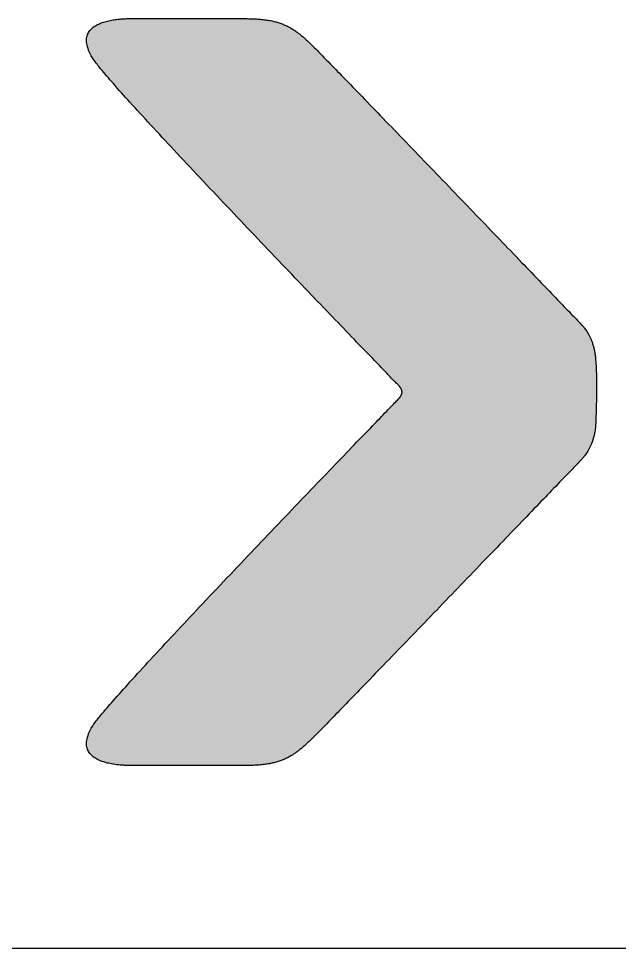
# Model space of a CAD drawing. Header units: millimetres. Extents: x -4122 to 5523, y -2094 to 2406.
# Drawn here: x 4847.3 to 4914.2, y -1508.3 to -1404.9 of the extents above; entities that cross this region are included whole.
import ezdxf

# ---------------------------------------------------------------- set-up
doc = ezdxf.new("R2010")
doc.units = ezdxf.units.MM
doc.header["$LTSCALE"] = 50
for name, color, linetype in [('CARIMBO', 7, 'Continuous'), ('CB', 7, 'Continuous'), ('logo', 10, 'Continuous')]:
    doc.layers.add(name, color=color, linetype=linetype)

# ---------------------------------------------------------------- blocks, each defined once
blk = doc.blocks.new('logo skr')
at = {"layer": 'logo', "linetype": 'Continuous', "lineweight": 0}
h = blk.add_hatch(color=152, dxfattribs=at)
edge = h.paths.add_edge_path()
edge.add_spline(control_points=[(14.81587267881127, 2.035696986710036), (14.82043858279146, 2.163772419202647), (14.82533659832661, 2.301163713619443), (14.81200640493054, 2.446545867505064), (14.80748067975706, 2.4724144486642), (14.80175451070111, 2.496361190144343), (14.79492127827276, 2.518369240710106), (14.78732874448232, 2.538457956773336), (14.77918231897239, 2.556609438181318), (14.77081391901471, 2.572851843271672), (14.76240435241676, 2.587145855106212), (14.75430574439383, 2.599543753507999), (14.74671871195047, 2.610010590615189), (14.73995349735157, 2.618578745444208), (14.73421565587031, 2.625210463518215), (14.72983401577052, 2.629959877000799), (14.727018950061, 2.632780776791168), (14.71948313910869, 2.639973536499917), (14.69687398948003, 2.664652238941095), (14.64722566476863, 2.715314169312367), (14.57007768935757, 2.796130675420318), (14.46884513645711, 2.901285318282302), (14.34848836414931, 3.026509541412603), (14.2134117391226, 3.166977876898996), (14.06811896227544, 3.317966543871542), (13.91717681367273, 3.474818470512823), (13.76501346990241, 3.632737110908512), (13.61622390431017, 3.787088513628872), (13.47526544444955, 3.933101125462051), (13.34672022852045, 4.066124796495896), (13.23499798161064, 4.181351240858059), (13.14477960929908, 4.274238348014168), (13.08035348598016, 4.3398327933498), (13.04068883194871, 4.380062884218849), (13.01628204799971, 4.402708029518693), (12.99808445706944, 4.419251404204245), (12.97986651963448, 4.434910070904102), (12.96146511907565, 4.449717081670478), (12.94257500424929, 4.46353218659236), (12.92304263879067, 4.476422303935689), (12.90257234870858, 4.488241855835069), (12.8809907482427, 4.499049002190748), (12.85800799993295, 4.508658307247373), (12.83346576920797, 4.517171035238585), (12.80710022476728, 4.52443421873468), (12.77871095168732, 4.530500744764256), (12.74804850429745, 4.535232798706748), (12.71490493751065, 4.538670913127223), (12.67904504833629, 4.540766807668473), (12.63972964173826, 4.541295521275251), (12.59603044441018, 4.541129075198036), (12.5474342704385, 4.541181897935029), (12.49443700937561, 4.541165735743688), (12.43818238263135, 4.541170482912761), (12.37983068614236, 4.541169136231225), (12.32053147084855, 4.541169502955589), (12.26144748231865, 4.541169419300502), (12.20372044704378, 4.541169389384264), (12.14851047672199, 4.541169576684419), (12.09696453358583, 4.541168927726004), (12.05024803467341, 4.541171017365581), (12.00950514180955, 4.541164681227429), (11.9758991516504, 4.541182368959888), (11.95057293817305, 4.541139206871428), (11.93469245757288, 4.541219856166141), (11.92580521543978, 4.541113969693784), (11.91798075066891, 4.541470299659534), (11.90536258445678, 4.541558840105705), (11.88583593698325, 4.541304556633725), (11.86088504118844, 4.540166893806792), (11.83201013992387, 4.537663756035512), (11.80068924300873, 4.533385185598688), (11.76840623659249, 4.526864831904962), (11.73659899587176, 4.517642717610308), (11.70669572021723, 4.505207679772411), (11.6800403073538, 4.489032558156705), (11.65808819338321, 4.468318569849519), (11.6426997109057, 4.442155471671438), (11.63614836816392, 4.410241645084157), (11.64015293845077, 4.372930342813832), (11.65562381231483, 4.330207011665311), (11.68391863687675, 4.280161715941784), (11.73561577868788, 4.216221427627444), (11.81152892411155, 4.128112853690552), (11.91571497710636, 4.012099841329638), (12.04300704454183, 3.87320700357515), (12.18858850827996, 3.716535683718529), (12.34750448883981, 3.547176552552229), (12.51475310754079, 3.370149587364673), (12.68540091913528, 3.190540895857974), (12.85439894225513, 3.013335975126927), (13.01686152543541, 2.843667396460703), (13.16765992239656, 2.686450479526338), (13.30217163056458, 2.547033976802269), (13.4144186249275, 2.429617668704247), (13.50195357299573, 2.341382717912625), (13.55430115457538, 2.282763438616779), (13.58258285107613, 2.258489712546783), (13.58847653708144, 2.250085937433183), (13.58933073830861, 2.24914336467819), (13.59040057318646, 2.247892120844608), (13.59171046358425, 2.246400169234019), (13.59316020989361, 2.244632183587719), (13.59474865739964, 2.242643267215736), (13.59638980773474, 2.240415364793593), (13.59809463418172, 2.238000161395817), (13.59972620864308, 2.235347889851539), (13.60133929973803, 2.232535248534848), (13.60279930030548, 2.229526508914519), (13.6041407800742, 2.226370857555183), (13.60522108504084, 2.223044105770258), (13.60610231106793, 2.219592006699283), (13.60663790047392, 2.21600362247316), (13.60685569680783, 2.212299962118736), (13.60660931497018, 2.208544690219182), (13.60600704188445, 2.204799864021008), (13.60502444091638, 2.201148680444364), (13.60380953535741, 2.197582082142261), (13.60233873239871, 2.194157860688219), (13.60072143384841, 2.190873775467917), (13.59897291730724, 2.187788579909818), (13.59719482614732, 2.184892064356611), (13.5953986385782, 2.182246081273497), (13.59366917220422, 2.179854286467262), (13.59205162317228, 2.177764489910423), (13.59060828603786, 2.175986009437967), (13.58938807154166, 2.174566077136558), (13.58845044768266, 2.173518729020979), (13.58787358465176, 2.172867161915564), (13.58080692752109, 2.165880267994156), (13.5556408346293, 2.139216065133344), (13.50061121549995, 2.082934175658162), (13.41455596118569, 1.993524914908049), (13.30176829501069, 1.876685703852228), (13.16754523770684, 1.737157684179633), (13.01673462605497, 1.580097963928422), (12.85436641828971, 1.410511609030367), (12.68540302067428, 1.233441064337527), (12.51482543284373, 1.053936445929601), (12.34760784254141, 0.8770327099754684), (12.18874069767611, 0.7077833209023823), (12.04316037204869, 0.5512385403895315), (11.91588479039008, 0.4124415653010809), (11.81165962116407, 0.2965357248104194), (11.73572361308184, 0.2085015356332118), (11.68396877915449, 0.1447208858162227), (11.65563158638189, 0.09486219314612676), (11.64014774717463, 0.05232535061282455), (11.63614789316307, 0.01514249537043055), (11.64271119434491, -0.01669184542126454), (11.65809368176819, -0.04282018564251569), (11.68005264152393, -0.06352381210428869), (11.70668764770261, -0.07975731391953228), (11.73660706921791, -0.09221117470509786), (11.76840064317601, -0.1015464390332478), (11.80068801440343, -0.1081475364412643), (11.8320062922695, -0.1125459218231806), (11.86088499088533, -0.1150963792611163), (11.88583392712991, -0.1163732559499627), (11.90536180548874, -0.1166377917464592), (11.91798100278027, -0.1166244417466428), (11.92580520380672, -0.1162624154405729), (11.93469246815094, -0.1163699972274407), (11.95057293183383, -0.116288056682592), (11.97589915436502, -0.1163319098256251), (12.00950514081391, -0.1163139388996752), (12.05024803500698, -0.1163203764879269), (12.09696453348047, -0.1163182533725845), (12.14851047675536, -0.1163189128039751), (12.20372044702714, -0.1163187221640621), (12.26144748235092, -0.1163187539148343), (12.32053147073406, -0.1163188336859253), (12.3798306865657, -0.1163184806324473), (12.43818238110327, -0.1163197778632842), (12.49443701472055, -0.1163152048230954), (12.54743425238504, -0.1163307742224378), (12.59603050282912, -0.1162798888909645), (12.63972678671563, -0.1164402203400792), (12.67903519953232, -0.1159310629166795), (12.71487255304976, -0.113813841186824), (12.74799271070725, -0.1103973348464701), (12.77860787427026, -0.1055991000475659), (12.80696528727167, -0.09954912739569927), (12.83327287179216, -0.09222756609692519), (12.85777102727979, -0.08370454632402774), (12.88066848960717, -0.07400350959960811), (12.90220675990514, -0.06319511229087972), (12.9225986468459, -0.05130511323151771), (12.94208431959098, -0.03837907345930696), (12.96088840625648, -0.02447170904902761), (12.97925478483192, -0.009628908212924418), (12.99740473436314, 0.006110812990388603), (13.01557135644351, 0.02271710068562321), (13.04013256684999, 0.04574705284134706), (13.08030816864845, 0.08637119729488116), (13.14527055559083, 0.1525811625108199), (13.23595120914186, 0.2458215845868823), (13.34794114203248, 0.3612868130107874), (13.47667741980506, 0.4943691379873789), (13.61769246282748, 0.6403379654590421), (13.76647978385452, 0.7945268215782493), (13.91852988259334, 0.9522375379518533), (14.06936165038149, 1.108775689143744), (14.21446231095634, 1.259457182415547), (14.34936371745481, 1.399578903410833), (14.46948378559896, 1.524519837359826), (14.57058690492022, 1.629330447564841), (14.64748165842215, 1.710021029603442), (14.69721711870671, 1.760343629839819), (14.71957994999403, 1.785162738079755), (14.72720662126118, 1.792235793309765), (14.73000209234951, 1.795076921102506), (14.73442301202327, 1.799806133898326), (14.74015567306672, 1.806461804525546), (14.74696364309425, 1.815027010261514), (14.75455874632965, 1.8255108204951), (14.76270131426525, 1.837913886471744), (14.77111041830047, 1.852238191680307), (14.77951917520719, 1.868494785041892), (14.78768009137566, 1.886662999936236), (14.79529729954417, 1.906776293450521), (14.80214615274577, 1.928809956298489), (14.80788655218666, 1.952787919126447), (14.81418394143256, 1.988459794834452), (14.81518488004147, 2.016457948792864), (14.81587267881127, 2.035696986710036)], knot_values=[0, 0, 0, 0, 0.3836090351800727, 0.4115117229559945, 0.4377188617473295, 0.4623152124920731, 0.485332699314333, 0.506803879859889, 0.5267031737158516, 0.5449877250816363, 0.5615900420065891, 0.5764342178577119, 0.5893965913304081, 0.6003596024302483, 0.6091743968918764, 0.6156986497328174, 0.6197408507023514, 0.6211275048933821, 0.646950225192173, 0.7200698201647792, 0.8339645072752917, 0.9821077160862035, 1.15797177340418, 1.355019416312002, 1.566739799839589, 1.786595441270554, 2.00806965034164, 2.224636305213098, 2.429762606377918, 2.616922074482914, 2.77958741123311, 2.911255105345107, 3.005376799431889, 3.055436782672049, 3.080701363147508, 3.105247676170896, 3.12921422445775, 3.152758343949821, 3.176086127907255, 3.199397140558095, 3.222930792753848, 3.246957083198386, 3.271756079226031, 3.297608980354267, 3.324835318384604, 3.353745933591707, 3.384651941913034, 3.417865456907221, 3.453675718743245, 3.492375266147707, 3.535800462997901, 3.584776840950741, 3.638162667722515, 3.694792588982142, 3.753540620478322, 3.813217785832609, 3.87269022677761, 3.930792588982246, 3.986398888194759, 4.038320148037389, 4.085430384257922, 4.126548494494006, 4.160548494494112, 4.186249281895659, 4.20252487244689, 4.208194163785453, 4.212905457916759, 4.226016944934676, 4.246042463406039, 4.271486487277877, 4.300928620924821, 4.332963639583921, 4.366272900323351, 4.399648535746045, 4.432164118603039, 4.463163674598935, 4.492704308974214, 4.521807094063312, 4.5527717548498, 4.588735328570414, 4.632948274067938, 4.688237386194743, 4.760418354989802, 4.879092185647337, 5.037331678567031, 5.228092634549901, 5.444321118639157, 5.678922981325805, 5.924823254452678, 6.174932361526211, 6.42217163187898, 6.659437653951958, 6.879650051915742, 7.075727358732818, 7.240572108590265, 7.367096331594353, 7.448213320184425, 7.47682398954299, 7.477691776098497, 7.478976278842712, 7.480634035005893, 7.482632546448959, 7.484931179209413, 7.487492704365064, 7.49026754371155, 7.493231626971452, 7.496358206180616, 7.499605605307754, 7.50295454371135, 7.50638519372831, 7.509883641166548, 7.513437649503895, 7.517061288318896, 7.52075158169969, 7.524545860655322, 7.528327069270977, 7.532112407651819, 7.535874910317986, 7.539621816785827, 7.543284080679145, 7.546851878803767, 7.550256450609776, 7.553477702657182, 7.556443458815601, 7.559109868427841, 7.561404600336276, 7.563314272374496, 7.564725391782066, 7.565622649610239, 7.565923309186466, 7.594534154073648, 7.675600946977215, 7.802069500612322, 7.966813640967217, 8.162790746400702, 8.38289135762771, 8.620039876992362, 8.867138810506491, 9.1171411646401, 9.362917414953051, 9.597417328727989, 9.813531654400293, 10.00422823083616, 10.16240129866825, 10.28104517972722, 10.35319899703696, 10.40828864548138, 10.45230781906946, 10.48814588945184, 10.51903356673747, 10.54811591532838, 10.57765654970366, 10.6086811040283, 10.64121209479918, 10.67461462553356, 10.70794300055477, 10.73999221889639, 10.76944130096193, 10.79489021852808, 10.81491644288774, 10.82802736245089, 10.83273865658219, 10.83840794792075, 10.85468353847198, 10.88038432587353, 10.91438432587364, 10.95550243610972, 11.00261267233025, 11.05453393217288, 11.1101402313854, 11.16824259359003, 11.22771503453503, 11.28739219988932, 11.3461402313855, 11.40277015264513, 11.4561559794169, 11.50513235736974, 11.54855755421994, 11.58724908393999, 11.62304409019174, 11.65621845112119, 11.68709945047786, 11.71596552884861, 11.74315690859912, 11.76896810156732, 11.7937262835268, 11.81770681792725, 11.84121362870912, 11.86449806652347, 11.88782166675978, 11.91135240103201, 11.93532343207409, 11.95988234708021, 11.9851882246343, 12.03632277038829, 12.13125732368247, 12.26347565340019, 12.42650773416632, 12.61382177777518, 12.81895218939423, 13.03538343276013, 13.25663332647543, 13.47616378799559, 13.68752598920008, 13.88419315841738, 14.05968283831686, 14.20747370342793, 14.32108895797085, 14.3940240787089, 14.41979113204996, 14.42117265722779, 14.42522599373727, 14.43174409046656, 14.44059220363138, 14.45156990607868, 14.4645588963945, 14.47941602907449, 14.4960642570381, 14.51436665589606, 14.534297172559, 14.55578129863227, 14.57885090839087, 14.60346625790761, 14.6297135320487, 14.68736458953502, 14.68736458953502, 14.68736458953502, 14.68736458953502], degree=3, periodic=0)
at = {"layer": 'logo', "color": 152}
blk.add_spline([(14.81587267881127, 2.035696986710036), (14.81442385991363, 2.419303285922638), (14.81156559219698, 2.447059191434448), (14.80711677329941, 2.472885963088004), (14.80136086778771, 2.496799348914749), (14.79454197014979, 2.518783600883296), (14.78693567093728, 2.538862341040726), (14.77879393865373, 2.557019821355709), (14.7704002378664, 2.573263915843881), (14.76199078904733, 2.587578876473799), (14.75385693077965, 2.599996199308464), (14.74625063156714, 2.610492262300625), (14.73943960794509, 2.619082813481725), (14.73367582841752, 2.625752104820265), (14.72923488353558, 2.630531632379359), (14.72637661581916, 2.633389900095892), (14.72537661581919, 2.634350530017116), (14.7074789780238, 2.652964703245459), (14.65682543471667, 2.705696986710052), (14.57791204888986, 2.787822970961997), (14.47526637959868, 2.89464186859982), (14.35337661581912, 3.021413522143121), (14.21679393865384, 3.163445018206119), (14.06999866306319, 3.316011947339973), (13.91753409613398, 3.474413522143095), (13.76387267881114, 3.633909585135257), (13.61355771818126, 3.789815096946256), (13.47109315125226, 3.937397774111616), (13.34100653707901, 4.071956829229748), (13.22778606463794, 4.18875210482031), (13.13595929298435, 4.283114309544715), (13.07003015912619, 4.35028753789112), (13.0345419701498, 4.385594624505302), (13.01607740322061, 4.402838718993507), (12.99786480479543, 4.419295411906887), (12.97967582841761, 4.434901711119494), (12.96129787566156, 4.449618246552575), (12.94246322999243, 4.463382026080126), (12.92298291503175, 4.476185175686396), (12.90260496227575, 4.487956829229745), (12.88110889928362, 4.498689112694308), (12.85824275755135, 4.508287537891135), (12.83381756070094, 4.516759978836035), (12.80758134022858, 4.524035569387195), (12.77931362369304, 4.530098561513171), (12.74877819062226, 4.534870215056515), (12.71574669455936, 4.538342656001362), (12.67999866306309, 4.540452892221879), (12.64130574967726, 4.54116942765495), (12.59788055282706, 4.54116942765495), (12.54890417487422, 4.54116942765495), (12.49551834810245, 4.54116942765495), (12.43888842684282, 4.54116942765495), (12.38014039534664, 4.54116942765495), (12.32046322999236, 4.54116942765495), (12.26099078904736, 4.54116942765495), (12.20288842684272, 4.54116942765495), (12.14728212763021, 4.54116942765495), (12.09536086778758, 4.54116942765495), (12.04825063156704, 4.54116942765495), (12.00713252133096, 4.54116942765495), (11.97313252133085, 4.54116942765495), (11.94743173392931, 4.54116942765495), (11.93115614337808, 4.54116942765495), (11.92548685203951, 4.54116942765495), (11.92077819062229, 4.541326907969903), (11.90766795440186, 4.541508010332109), (11.88764433235451, 4.541232419780897), (11.86222700951998, 4.540067065450216), (11.83289630085847, 4.53750801033209), (11.80116401739383, 4.533114309544715), (11.76853409613409, 4.526421396158867), (11.7365262221183, 4.516964703245492), (11.70659708825997, 4.504256041828171), (11.68028212763011, 4.487870215056489), (11.659069529205, 4.46731115993839), (11.64447897802393, 4.442130057576207), (11.63798291503167, 4.411854467025023), (11.64111677329947, 4.376027695371477), (11.65535299377188, 4.334169427654956), (11.68221913550406, 4.285846593009239), (11.7260537811735, 4.22850013631637), (11.80319551345679, 4.138319033954133), (11.90864433235447, 4.020334781985639), (12.03742385991359, 3.879602498521081), (12.18454197014989, 3.721137931591954), (12.34502228511042, 3.550011947339954), (12.51387267881114, 3.371248167812382), (12.68611677329932, 3.189901711119489), (12.85675456857507, 3.010988325292715), (13.02081756070106, 2.839586750489559), (13.17331362369305, 2.680720608757269), (13.30927425361438, 2.539437144190344), (13.42368370243321, 2.420759978836031), (13.5115892142444, 2.329759978836023), (13.56798291503173, 2.271452892221873), (13.58789630085857, 2.250909585135219), (13.58840811188202, 2.250208797733649), (13.58924275755135, 2.249232419780924), (13.59032937172469, 2.247980451276987), (13.59163645833883, 2.24646864025334), (13.59310102526797, 2.244696986710039), (13.59469157644912, 2.242689112694279), (13.59634511975605, 2.240460766237618), (13.59803803314185, 2.238027695371443), (13.599691576449, 2.235374152064367), (13.60129000164579, 2.232547380410836), (13.6027624425908, 2.229539506395099), (13.60408527723644, 2.226374152064352), (13.60517976542542, 2.223051317418708), (13.60603803314189, 2.219602498521056), (13.60658134022856, 2.216019821355701), (13.60677819062221, 2.212334781985646), (13.60654984416556, 2.208547380410835), (13.60594354495288, 2.204815096946277), (13.60498291503177, 2.201153679623417), (13.60376244259078, 2.197594624505314), (13.60229787566163, 2.194145805607661), (13.60067582841748, 2.19086234104077), (13.59892779692154, 2.187752104820277), (13.59714039534674, 2.184854467024991), (13.59533724574044, 2.182185175686413), (13.59359708826014, 2.179783600883297), (13.59196716700012, 2.17767336466278), (13.59051834810248, 2.175893837103729), (13.58927425361435, 2.174445018206086), (13.58833724574038, 2.173389900095856), (13.5877309465277, 2.172728482773039), (13.58751834810255, 2.172515884347831), (13.56761283629157, 2.151964703245483), (13.51125063156701, 2.093696986710029), (13.42338448983492, 2.002736356788773), (13.30903015912622, 1.884145805607659), (13.17314039534654, 1.742933207182489), (13.02070732448055, 1.584161553639206), (12.85670732448057, 1.41286234104075), (12.68613252133082, 1.234082813481677), (12.51393567093714, 1.052838718993485), (12.34513252133092, 0.8742009237179218), (12.18468370243318, 0.7031851756864285), (12.03758921424424, 0.5448544670250044), (11.90880181266948, 0.4042166717493956), (11.80332937172466, 0.2863426560014091), (11.72613252133101, 0.1962481678124277), (11.68221913550406, 0.1389961993084512), (11.65535299377188, 0.09090171111949985), (11.64111677329947, 0.04924816781237951), (11.63798291503167, 0.01354738041084147), (11.64447897802393, -0.01664946998289452), (11.659069529205, -0.04180695029782555), (11.68028212763011, -0.06236600541592452), (11.70659708825997, -0.07879907628205274), (11.7365262221183, -0.09154710777812625), (11.76853409613409, -0.1010982888805074), (11.80116401739383, -0.1078856904553049), (11.83289630085847, -0.1123817534474369), (11.86222700951998, -0.1150195487230121), (11.88764433235451, -0.1162872652584497), (11.90766795440186, -0.1166100999041078), (11.92077819062229, -0.1164762416364056), (11.92548685203951, -0.1163187613214518), (11.93115614337808, -0.1163187613214518), (11.94743173392931, -0.1163187613214518), (11.97313252133085, -0.1163187613214518), (12.00713252133096, -0.1163187613214518), (12.04825063156704, -0.1163187613214518), (12.09536086778758, -0.1163187613214518), (12.14728212763021, -0.1163187613214518), (12.20288842684272, -0.1163187613214518), (12.26099078904736, -0.1163187613214518), (12.32046322999236, -0.1163187613214518), (12.38014039534664, -0.1163187613214518), (12.43888842684282, -0.1163187613214518), (12.49551834810245, -0.1163187613214518), (12.54890417487422, -0.1163187613214518), (12.59788055282706, -0.1163187613214518), (12.64130574967726, -0.1163187613214518), (12.67999078904745, -0.1156100999041314), (12.71572307251199, -0.1134919896679207), (12.74871519849626, -0.1100195487230167), (12.77921913550404, -0.1052085251009771), (12.80743960794507, -0.09913765895925053), (12.83362858432292, -0.09182269832933798), (12.8579986630632, -0.08331876132143634), (12.88079393865382, -0.07365734399860457), (12.90222700951995, -0.06290143848679008), (12.92254197014972, -0.05107466683324446), (12.94195929298439, -0.0382242731324709), (12.96073094652775, -0.02438175344741467), (12.97905378117343, -0.00961797391988739), (12.99718763944111, 0.006059191434474087), (13.01535299377178, 0.02258675048955183), (13.03377819062234, 0.03993320718251425), (13.07002228511033, 0.07600407332421355), (13.13652622211839, 0.1437521048202939), (13.22877031660641, 0.2384765142691094), (13.34228212763014, 0.3555001363163228), (13.47253409613404, 0.4901143095447082), (13.61506165518927, 0.6376418685998146), (13.76535299377178, 0.7933820260801099), (13.91891992290562, 0.9526576166313134), (14.07124275755132, 1.110744230804528), (14.21785693077982, 1.262988325292724), (14.35424275755145, 1.404681238678563), (14.47591992290563, 1.531137931591957), (14.57837661581902, 1.637649742615565), (14.65713252133082, 1.719539506395108), (14.70768370243331, 1.772114309544691), (14.72554197014983, 1.790689112694281), (14.72654984416545, 1.79163399458406), (14.72941598589773, 1.794500136316344), (14.73386480479553, 1.799263915843881), (14.73965220637024, 1.805956829229729), (14.74648685203965, 1.814547380410829), (14.7541167732993, 1.825059191434434), (14.76227425361435, 1.837476514269099), (14.77070732448055, 1.851830844977769), (14.77912464731526, 1.868082813481692), (14.78729000164594, 1.886263915843926), (14.79491204888996, 1.906350530017107), (14.80175456857501, 1.928382026080101), (14.80752622211821, 1.952311159938404), (14.81198291503165, 1.978177301670655), (14.81587267881127, 2.035696986710036)], degree=3, dxfattribs=at)
blk = doc.blocks.new('A$C56595B75')
at = {"layer": 'logo', "xscale": 2, "yscale": 2, "zscale": 2}
blk.add_blockref('logo skr', (40.25101085295682, 24.01196768306909), dxfattribs=at)

msp = doc.modelspace()

# ---------------------------------------------------------------- linework, layer by layer
at = {"layer": 'CARIMBO', "color": 6}
msp.add_line((5475.436451782586, -1508.299427832641), (4625.436451782703, -1508.299427832641), dxfattribs=at)
msp.add_line((5475.436451782586, -1508.299427832641), (4625.436451782703, -1508.299427832641), dxfattribs=at)

# ---------------------------------------------------------------- block references
at = {"layer": 'CB', "xscale": 8.919655194696036, "yscale": 8.919655194696036, "zscale": 8.919655194696036}
msp.add_blockref('A$C56595B75', (4288.209580249965, -1700.049857111549), dxfattribs=at)
msp.add_blockref('A$C56595B75', (4288.209580249965, -1700.049857111549), dxfattribs=at)

doc.saveas('drawing.dxf')
